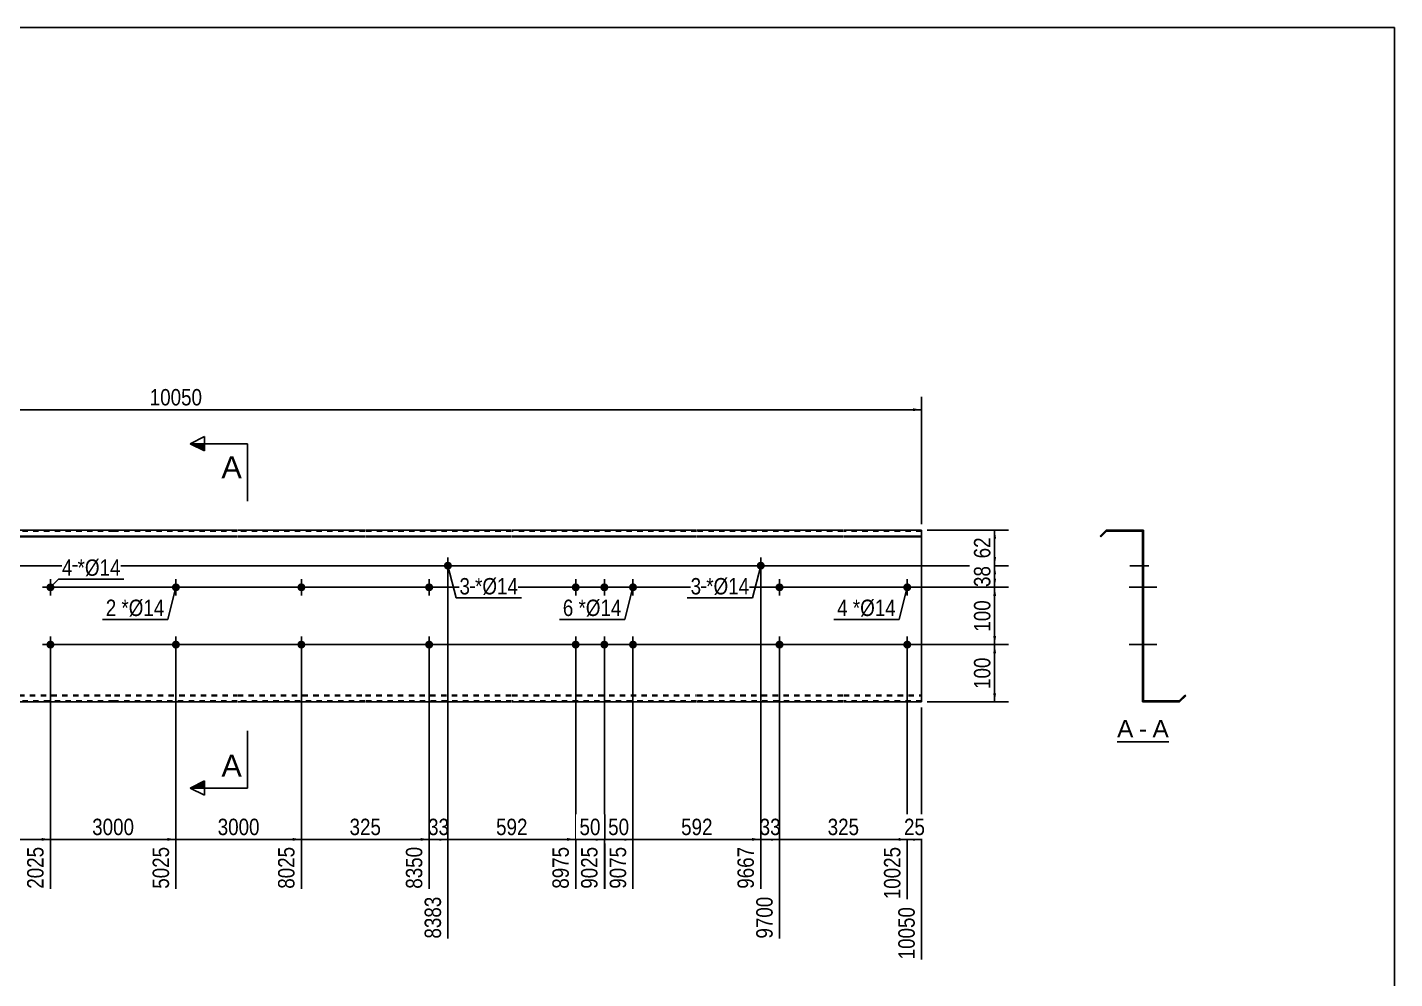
# Model space of a CAD drawing. Header units: millimetres. Extents: x -60 to 343, y -174 to 103.
# Drawn here: x 104.2 to 342.8, y -63.3 to 102.8 of the extents above; entities that cross this region are included whole.
import ezdxf

# ---------------------------------------------------------------- set-up
doc = ezdxf.new("R2010")
doc.units = ezdxf.units.MM
doc.linetypes.add('DXK_LINE_DOT1', pattern=[1.8814, 0.9407, -0.9407])
doc.styles.add('Arial', font='ARIAL.TTF', dxfattribs={"height": 0.2})
doc.styles.add('Arial Narrow', font='ARIALN.TTF', dxfattribs={"height": 0.2})

# ---------------------------------------------------------------- blocks, each defined once
blk = doc.blocks.new('Unknown-627190324-2023')
at = {"color": 5, "linetype": 'Continuous'}
for p, q in [((342.8, 102.75), (-57.2, 102.75)), ((342.8, -174.25), (342.8, 102.75))]:
    blk.add_line(p, q, dxfattribs=at)
blk = doc.blocks.new('Unknown-627190324-12 - 1244')
at = {"color": 7, "linetype": 'Continuous'}
blk.add_line((294.36, -21.95), (303.39, -21.95), dxfattribs=at)
at = {"color": 0, "linetype": 'Continuous'}
blk.add_wipeout([(297.2, -21.2), (297.2, -18), (294.36, -18), (294.36, -21.2)], dxfattribs=at)
blk.add_wipeout([(299.58, -21.2), (299.58, -18), (298.16, -18), (298.16, -21.2)], dxfattribs=at)
at = {"color": 96, "linetype": 'Continuous', "style": 'Arial'}
blk.add_text('A', height=3.06, dxfattribs=at).set_placement((294.36, -21.2))
at = {"color": 0, "linetype": 'Continuous'}
blk.add_wipeout([(303.39, -21.2), (303.39, -18), (300.54, -18), (300.54, -21.2)], dxfattribs=at)
at = {"color": 96, "linetype": 'Continuous', "style": 'Arial'}
for s, p in [('A', (300.54, -21.2)), ('-', (298.16, -21.2))]:
    blk.add_text(s, height=3.06, dxfattribs=at).set_placement(p)
blk = doc.blocks.new('Part-627190324-1218 - 1203')
at = {"color": 2, "linetype": 'Continuous'}
for p, q in [((119.33, 15), (97.13, 15)), ((140.83, 15), (119.43, 15)), ((163.12, 15), (140.93, 15)), ((188.69, 15), (163.22, 15)), ((220.99, 15), (188.79, 15)), ((246.56, 15), (221.09, 15)), ((260.25, 15), (246.66, 15)), ((260.25, 15), (260.25, -15)), ((97.13, 13.94), (119.33, 13.94)), ((97.13, 13.81), (119.33, 13.81)), ((119.43, 13.94), (140.83, 13.94)), ((119.43, 13.81), (140.83, 13.81)), ((140.93, 13.94), (163.12, 13.94)), ((140.93, 13.81), (163.12, 13.81)), ((163.22, 13.94), (188.69, 13.94)), ((163.22, 13.81), (188.69, 13.81)), ((188.79, 13.94), (220.99, 13.94)), ((188.79, 13.81), (220.99, 13.81)), ((221.09, 13.94), (246.56, 13.94)), ((221.09, 13.81), (246.56, 13.81)), ((246.66, 13.94), (260.25, 13.94)), ((246.66, 13.81), (260.25, 13.81)), ((119.33, -15), (97.13, -15)), ((140.83, -15), (119.43, -15)), ((163.12, -15), (140.93, -15)), ((188.69, -15), (163.22, -15)), ((220.99, -15), (188.79, -15)), ((246.56, -15), (221.09, -15)), ((260.25, -15), (246.66, -15))]:
    blk.add_line(p, q, dxfattribs=at)
at = {"color": 7, "linetype": 'DXK_LINE_DOT1'}
for p, q in [((119.33, 14.82), (97.13, 14.82)), ((140.83, 14.82), (119.43, 14.82)), ((163.12, 14.82), (140.93, 14.82)), ((188.69, 14.82), (163.22, 14.82)), ((220.99, 14.82), (188.79, 14.82)), ((246.56, 14.82), (221.09, 14.82)), ((260.25, 14.82), (246.66, 14.82)), ((97.13, -13.81), (119.33, -13.81)), ((97.13, -13.94), (119.33, -13.94)), ((119.43, -13.81), (140.83, -13.81)), ((119.43, -13.94), (140.83, -13.94)), ((140.93, -13.81), (163.12, -13.81)), ((140.93, -13.94), (163.12, -13.94)), ((163.22, -13.81), (188.69, -13.81)), ((163.22, -13.94), (188.69, -13.94)), ((188.79, -13.81), (220.99, -13.81)), ((188.79, -13.94), (220.99, -13.94)), ((221.09, -13.81), (246.56, -13.81)), ((221.09, -13.94), (246.56, -13.94)), ((246.66, -13.81), (260.25, -13.81)), ((246.66, -13.94), (260.25, -13.94)), ((119.33, -14.82), (97.13, -14.82)), ((140.83, -14.82), (119.43, -14.82)), ((163.12, -14.82), (140.93, -14.82)), ((188.69, -14.82), (163.22, -14.82)), ((220.99, -14.82), (188.79, -14.82)), ((246.56, -14.82), (221.09, -14.82)), ((260.25, -14.82), (246.66, -14.82))]:
    blk.add_line(p, q, dxfattribs=at)
blk = doc.blocks.new('Bolt-627190324-1219 - 1203')
at = {"linetype": 'Continuous'}
blk.add_hatch(color=3, dxfattribs=at).paths.add_polyline_path([(176.89, 8.78, -1), (178.29, 8.78, -1)])
at = {"color": 3, "linetype": 'Continuous'}
for p, q in [((177.59, 7.38), (177.59, 10.18)), ((176.19, 8.78), (178.99, 8.78))]:
    blk.add_line(p, q, dxfattribs=at)
blk = doc.blocks.new('Bolt-627190324-1220 - 1203')
at = {"linetype": 'Continuous'}
for points in [[(199.19, 5, -1), (200.59, 5, -1)], [(204.19, 5, -1), (205.59, 5, -1)], [(209.19, 5, -1), (210.59, 5, -1)], [(199.19, -5, -1), (200.59, -5, -1)], [(204.19, -5, -1), (205.59, -5, -1)], [(209.19, -5, -1), (210.59, -5, -1)]]:
    blk.add_hatch(color=3, dxfattribs=at).paths.add_polyline_path(points)
at = {"color": 3, "linetype": 'Continuous'}
for p, q in [((198.49, 5), (201.29, 5)), ((199.89, 3.6), (199.89, 6.4)), ((203.49, 5), (206.29, 5)), ((204.89, 3.6), (204.89, 6.4)), ((208.49, 5), (211.29, 5)), ((209.89, 3.6), (209.89, 6.4)), ((199.89, -6.4), (199.89, -3.6)), ((204.89, -6.4), (204.89, -3.6)), ((209.89, -6.4), (209.89, -3.6)), ((198.49, -5), (201.29, -5)), ((203.49, -5), (206.29, -5)), ((208.49, -5), (211.29, -5))]:
    blk.add_line(p, q, dxfattribs=at)
blk = doc.blocks.new('Bolt-627190324-1221 - 1203')
at = {"linetype": 'Continuous'}
blk.add_hatch(color=3, dxfattribs=at).paths.add_polyline_path([(173.62, 5, -1), (175.02, 5, -1)])
at = {"color": 3, "linetype": 'Continuous'}
for p, q in [((172.92, 5), (175.72, 5)), ((174.32, 3.6), (174.32, 6.4))]:
    blk.add_line(p, q, dxfattribs=at)
blk = doc.blocks.new('Bolt-627190324-1225 - 1203')
at = {"linetype": 'Continuous'}
for points in [[(130.83, 5, -1), (129.43, 5, -1)], [(130.83, -5, -1), (129.43, -5, -1)]]:
    blk.add_hatch(color=3, dxfattribs=at).paths.add_polyline_path(points)
at = {"color": 3, "linetype": 'Continuous'}
for p, q in [((131.53, 5), (128.73, 5)), ((130.13, 6.4), (130.13, 3.6)), ((130.13, -3.6), (130.13, -6.4)), ((131.53, -5), (128.73, -5))]:
    blk.add_line(p, q, dxfattribs=at)
blk = doc.blocks.new('Bolt-627190324-1226 - 1203')
at = {"linetype": 'Continuous'}
blk.add_hatch(color=3, dxfattribs=at).paths.add_polyline_path([(175.02, -5, -1), (173.62, -5, -1)])
at = {"color": 3, "linetype": 'Continuous'}
for p, q in [((174.32, -3.6), (174.32, -6.4)), ((175.72, -5), (172.92, -5))]:
    blk.add_line(p, q, dxfattribs=at)
blk = doc.blocks.new('Bolt-627190324-1227 - 1203')
at = {"linetype": 'Continuous'}
blk.add_hatch(color=3, dxfattribs=at).paths.add_polyline_path([(231.48, 8.78, -1), (232.88, 8.78, -1)])
at = {"color": 3, "linetype": 'Continuous'}
for p, q in [((232.18, 7.38), (232.18, 10.18)), ((230.78, 8.78), (233.58, 8.78))]:
    blk.add_line(p, q, dxfattribs=at)
blk = doc.blocks.new('Bolt-627190324-1228 - 1203')
at = {"linetype": 'Continuous'}
blk.add_hatch(color=3, dxfattribs=at).paths.add_polyline_path([(234.76, 5, -1), (236.16, 5, -1)])
at = {"color": 3, "linetype": 'Continuous'}
for p, q in [((234.06, 5), (236.86, 5)), ((235.46, 3.6), (235.46, 6.4))]:
    blk.add_line(p, q, dxfattribs=at)
blk = doc.blocks.new('Bolt-627190324-1229 - 1203')
at = {"linetype": 'Continuous'}
blk.add_hatch(color=3, dxfattribs=at).paths.add_polyline_path([(236.16, -5, -1), (234.76, -5, -1)])
at = {"color": 3, "linetype": 'Continuous'}
for p, q in [((235.46, -3.6), (235.46, -6.4)), ((236.86, -5), (234.06, -5))]:
    blk.add_line(p, q, dxfattribs=at)
blk = doc.blocks.new('Bolt-627190324-1230 - 1203')
at = {"linetype": 'Continuous'}
for points in [[(151.32, 5, -1), (152.72, 5, -1)], [(257.05, 5, -1), (258.45, 5, -1)]]:
    blk.add_hatch(color=3, dxfattribs=at).paths.add_polyline_path(points)
at = {"color": 3, "linetype": 'Continuous'}
for p, q in [((153.42, 5), (150.62, 5)), ((152.02, 3.6), (152.02, 6.4)), ((259.15, 5), (256.35, 5)), ((257.75, 3.6), (257.75, 6.4))]:
    blk.add_line(p, q, dxfattribs=at)
blk = doc.blocks.new('Bolt-627190324-1231 - 1203')
at = {"linetype": 'Continuous'}
for points in [[(151.32, -5, -1), (152.72, -5, -1)], [(257.05, -5, -1), (258.45, -5, -1)]]:
    blk.add_hatch(color=3, dxfattribs=at).paths.add_polyline_path(points)
at = {"color": 3, "linetype": 'Continuous'}
for p, q in [((152.02, -6.4), (152.02, -3.6)), ((257.75, -6.4), (257.75, -3.6)), ((153.42, -5), (150.62, -5)), ((259.15, -5), (256.35, -5))]:
    blk.add_line(p, q, dxfattribs=at)
blk = doc.blocks.new('Bolt-627190324-1236 - 1203')
at = {"linetype": 'Continuous'}
for points in [[(1.8, 5, -1), (3.2, 5, -1)], [(107.53, 5, -1), (108.93, 5, -1)]]:
    blk.add_hatch(color=3, dxfattribs=at).paths.add_polyline_path(points)
at = {"color": 3, "linetype": 'Continuous'}
for p, q in [((3.9, 5), (1.1, 5)), ((2.5, 3.6), (2.5, 6.4)), ((109.63, 5), (106.83, 5)), ((108.23, 3.6), (108.23, 6.4))]:
    blk.add_line(p, q, dxfattribs=at)
blk = doc.blocks.new('Bolt-627190324-1237 - 1203')
at = {"linetype": 'Continuous'}
for points in [[(1.8, -5, -1), (3.2, -5, -1)], [(107.53, -5, -1), (108.93, -5, -1)]]:
    blk.add_hatch(color=3, dxfattribs=at).paths.add_polyline_path(points)
at = {"color": 3, "linetype": 'Continuous'}
for p, q in [((2.5, -6.4), (2.5, -3.6)), ((108.23, -6.4), (108.23, -3.6)), ((3.9, -5), (1.1, -5)), ((109.63, -5), (106.83, -5))]:
    blk.add_line(p, q, dxfattribs=at)
blk = doc.blocks.new('Bolt-627190324-1248 - 1244')
at = {"linetype": 'Continuous'}
for points in [[(298.78, 5.7), (298.78, 4.3), (298.96, 4.3), (298.96, 5.7)], [(298.78, 5.7), (298.78, 4.3), (298.96, 4.3), (298.96, 5.7)], [(298.78, 5.7), (298.78, 4.3), (298.96, 4.3), (298.96, 5.7)], [(298.78, -4.3), (298.78, -5.7), (298.96, -5.7), (298.96, -4.3)], [(298.78, -4.3), (298.78, -5.7), (298.96, -5.7), (298.96, -4.3)], [(298.78, -4.3), (298.78, -5.7), (298.96, -5.7), (298.96, -4.3)]]:
    blk.add_hatch(color=3, dxfattribs=at).paths.add_polyline_path(points)
at = {"color": 3, "linetype": 'Continuous'}
for p, q in [((300.26, 5), (296.46, 5)), ((300.26, 5), (296.46, 5)), ((300.26, 5), (296.46, 5)), ((298.96, 5.7), (298.78, 5.7)), ((298.96, 5.7), (298.78, 5.7)), ((298.96, 5.7), (298.78, 5.7)), ((298.96, 4.3), (298.78, 4.3)), ((298.96, 4.3), (298.78, 4.3)), ((298.96, 4.3), (298.78, 4.3)), ((298.96, -4.3), (298.78, -4.3)), ((298.96, -4.3), (298.78, -4.3)), ((298.96, -4.3), (298.78, -4.3)), ((300.26, -5), (296.46, -5)), ((300.26, -5), (296.46, -5)), ((300.26, -5), (296.46, -5)), ((298.96, -5.7), (298.78, -5.7)), ((298.96, -5.7), (298.78, -5.7)), ((298.96, -5.7), (298.78, -5.7))]:
    blk.add_line(p, q, dxfattribs=at)
blk = doc.blocks.new('Bolt-627190324-1264 - 1244')
at = {"linetype": 'Continuous'}
blk.add_hatch(color=3, dxfattribs=at).paths.add_polyline_path([(298.78, 5.7), (298.78, 4.3), (298.96, 4.3), (298.96, 5.7)])
blk.add_hatch(color=3, dxfattribs=at).paths.add_polyline_path([(298.78, 5.7), (298.78, 4.3), (298.96, 4.3), (298.96, 5.7)])
at = {"color": 3, "linetype": 'Continuous'}
for p, q in [((297.98, 5), (301.28, 5)), ((297.98, 5), (301.28, 5)), ((298.78, 5.7), (298.96, 5.7)), ((298.78, 5.7), (298.96, 5.7)), ((298.78, 4.3), (298.96, 4.3)), ((298.78, 4.3), (298.96, 4.3))]:
    blk.add_line(p, q, dxfattribs=at)
blk = doc.blocks.new('Part-627190324-1246 - 1244')
at = {"color": 2, "linetype": 'Continuous'}
for p, q in [((292.46, 15), (291.4, 13.94)), ((291.53, 13.81), (292.54, 14.82)), ((292.46, 15), (298.96, 15)), ((292.54, 14.82), (298.78, 14.82)), ((298.78, 14.82), (298.78, -15)), ((298.96, -14.82), (298.96, 15)), ((291.4, 13.94), (291.53, 13.81)), ((306.21, -13.81), (305.21, -14.82)), ((305.28, -15), (306.34, -13.94)), ((306.34, -13.94), (306.21, -13.81)), ((305.28, -15), (298.78, -15)), ((305.21, -14.82), (298.96, -14.82))]:
    blk.add_line(p, q, dxfattribs=at)
blk = doc.blocks.new('Bolt-627190324-1247 - 1244')
at = {"linetype": 'Continuous'}
blk.add_hatch(color=3, dxfattribs=at).paths.add_polyline_path([(298.78, 9.48), (298.78, 8.08), (298.96, 8.08), (298.96, 9.48)])
at = {"color": 3, "linetype": 'Continuous'}
for p, q in [((299.91, 8.78), (296.61, 8.78)), ((298.96, 9.48), (298.78, 9.48)), ((298.96, 8.08), (298.78, 8.08))]:
    blk.add_line(p, q, dxfattribs=at)
blk = doc.blocks.new('Bolt-627190324-1249 - 1244')
at = {"linetype": 'Continuous'}
blk.add_hatch(color=3, dxfattribs=at).paths.add_polyline_path([(298.78, 5.7), (298.78, 4.3), (298.96, 4.3), (298.96, 5.7)])
at = {"color": 3, "linetype": 'Continuous'}
for p, q in [((299.91, 5), (296.61, 5)), ((298.96, 5.7), (298.78, 5.7)), ((298.96, 4.3), (298.78, 4.3))]:
    blk.add_line(p, q, dxfattribs=at)
blk = doc.blocks.new('Bolt-627190324-1250 - 1244')
at = {"linetype": 'Continuous'}
for points in [[(298.78, 5.7), (298.78, 4.3), (298.96, 4.3), (298.96, 5.7)], [(298.78, 5.7), (298.78, 4.3), (298.96, 4.3), (298.96, 5.7)], [(298.78, 5.7), (298.78, 4.3), (298.96, 4.3), (298.96, 5.7)], [(298.78, -4.3), (298.78, -5.7), (298.96, -5.7), (298.96, -4.3)], [(298.78, -4.3), (298.78, -5.7), (298.96, -5.7), (298.96, -4.3)], [(298.78, -4.3), (298.78, -5.7), (298.96, -5.7), (298.96, -4.3)]]:
    blk.add_hatch(color=3, dxfattribs=at).paths.add_polyline_path(points)
at = {"color": 3, "linetype": 'Continuous'}
for p, q in [((300.26, 5), (296.46, 5)), ((300.26, 5), (296.46, 5)), ((300.26, 5), (296.46, 5)), ((298.96, 5.7), (298.78, 5.7)), ((298.96, 5.7), (298.78, 5.7)), ((298.96, 5.7), (298.78, 5.7)), ((298.96, 4.3), (298.78, 4.3)), ((298.96, 4.3), (298.78, 4.3)), ((298.96, 4.3), (298.78, 4.3)), ((298.96, -4.3), (298.78, -4.3)), ((298.96, -4.3), (298.78, -4.3)), ((298.96, -4.3), (298.78, -4.3)), ((300.26, -5), (296.46, -5)), ((300.26, -5), (296.46, -5)), ((300.26, -5), (296.46, -5)), ((298.96, -5.7), (298.78, -5.7)), ((298.96, -5.7), (298.78, -5.7)), ((298.96, -5.7), (298.78, -5.7))]:
    blk.add_line(p, q, dxfattribs=at)
blk = doc.blocks.new('Bolt-627190324-1251 - 1244')
at = {"linetype": 'Continuous'}
blk.add_hatch(color=3, dxfattribs=at).paths.add_polyline_path([(298.78, 5.7), (298.78, 4.3), (298.96, 4.3), (298.96, 5.7)])
at = {"color": 3, "linetype": 'Continuous'}
for p, q in [((299.91, 5), (296.61, 5)), ((298.96, 5.7), (298.78, 5.7)), ((298.96, 4.3), (298.78, 4.3))]:
    blk.add_line(p, q, dxfattribs=at)
blk = doc.blocks.new('Bolt-627190324-1252 - 1244')
at = {"linetype": 'Continuous'}
blk.add_hatch(color=3, dxfattribs=at).paths.add_polyline_path([(298.78, 9.48), (298.78, 8.08), (298.96, 8.08), (298.96, 9.48)])
at = {"color": 3, "linetype": 'Continuous'}
for p, q in [((299.91, 8.78), (296.61, 8.78)), ((298.96, 9.48), (298.78, 9.48)), ((298.96, 8.08), (298.78, 8.08))]:
    blk.add_line(p, q, dxfattribs=at)
blk = doc.blocks.new('Bolt-627190324-1253 - 1244')
at = {"linetype": 'Continuous'}
for points in [[(298.96, 4.3), (298.96, 5.7), (298.78, 5.7), (298.78, 4.3)], [(298.96, -5.7), (298.96, -4.3), (298.78, -4.3), (298.78, -5.7)]]:
    blk.add_hatch(color=3, dxfattribs=at).paths.add_polyline_path(points)
at = {"color": 3, "linetype": 'Continuous'}
for p, q in [((298.96, 5), (296.78, 5)), ((298.96, 5.7), (298.78, 5.7)), ((298.96, 4.3), (298.78, 4.3)), ((298.96, -4.3), (298.78, -4.3)), ((298.96, -5), (296.78, -5)), ((298.96, -5.7), (298.78, -5.7))]:
    blk.add_line(p, q, dxfattribs=at)
blk = doc.blocks.new('Bolt-627190324-1254 - 1244')
at = {"linetype": 'Continuous'}
blk.add_hatch(color=3, dxfattribs=at).paths.add_polyline_path([(298.96, -5.7), (298.96, -4.3), (298.78, -4.3), (298.78, -5.7)])
at = {"color": 3, "linetype": 'Continuous'}
for p, q in [((298.96, -4.3), (298.78, -4.3)), ((299.76, -5), (298.78, -5)), ((298.96, -5.7), (298.78, -5.7))]:
    blk.add_line(p, q, dxfattribs=at)
blk = doc.blocks.new('Bolt-627190324-1255 - 1244')
at = {"linetype": 'Continuous'}
blk.add_hatch(color=3, dxfattribs=at).paths.add_polyline_path([(298.78, 9.48), (298.78, 8.08), (298.96, 8.08), (298.96, 9.48)])
at = {"color": 3, "linetype": 'Continuous'}
for p, q in [((299.91, 8.78), (296.61, 8.78)), ((298.96, 9.48), (298.78, 9.48)), ((298.96, 8.08), (298.78, 8.08))]:
    blk.add_line(p, q, dxfattribs=at)
blk = doc.blocks.new('Bolt-627190324-1256 - 1244')
at = {"linetype": 'Continuous'}
blk.add_hatch(color=3, dxfattribs=at).paths.add_polyline_path([(298.78, 5.7), (298.78, 4.3), (298.96, 4.3), (298.96, 5.7)])
at = {"color": 3, "linetype": 'Continuous'}
for p, q in [((299.91, 5), (296.61, 5)), ((298.96, 5.7), (298.78, 5.7)), ((298.96, 4.3), (298.78, 4.3))]:
    blk.add_line(p, q, dxfattribs=at)
blk = doc.blocks.new('Bolt-627190324-1257 - 1244')
at = {"linetype": 'Continuous'}
blk.add_hatch(color=3, dxfattribs=at).paths.add_polyline_path([(298.96, -5.7), (298.96, -4.3), (298.78, -4.3), (298.78, -5.7)])
at = {"color": 3, "linetype": 'Continuous'}
for p, q in [((298.96, -4.3), (298.78, -4.3)), ((299.76, -5), (298.78, -5)), ((298.96, -5.7), (298.78, -5.7))]:
    blk.add_line(p, q, dxfattribs=at)
blk = doc.blocks.new('Bolt-627190324-1258 - 1244')
at = {"linetype": 'Continuous'}
blk.add_hatch(color=3, dxfattribs=at).paths.add_polyline_path([(298.78, 5.7), (298.78, 4.3), (298.96, 4.3), (298.96, 5.7)])
blk.add_hatch(color=3, dxfattribs=at).paths.add_polyline_path([(298.78, 5.7), (298.78, 4.3), (298.96, 4.3), (298.96, 5.7)])
at = {"color": 3, "linetype": 'Continuous'}
for p, q in [((297.98, 5), (301.28, 5)), ((297.98, 5), (301.28, 5)), ((298.78, 5.7), (298.96, 5.7)), ((298.78, 5.7), (298.96, 5.7)), ((298.78, 4.3), (298.96, 4.3)), ((298.78, 4.3), (298.96, 4.3))]:
    blk.add_line(p, q, dxfattribs=at)
blk = doc.blocks.new('Bolt-627190324-1259 - 1244')
at = {"linetype": 'Continuous'}
blk.add_hatch(color=3, dxfattribs=at).paths.add_polyline_path([(298.78, -4.3), (298.78, -5.7), (298.96, -5.7), (298.96, -4.3)])
blk.add_hatch(color=3, dxfattribs=at).paths.add_polyline_path([(298.78, -4.3), (298.78, -5.7), (298.96, -5.7), (298.96, -4.3)])
at = {"color": 3, "linetype": 'Continuous'}
for p, q in [((298.78, -4.3), (298.96, -4.3)), ((298.78, -4.3), (298.96, -4.3)), ((297.98, -5), (301.28, -5)), ((297.98, -5), (301.28, -5)), ((298.78, -5.7), (298.96, -5.7)), ((298.78, -5.7), (298.96, -5.7))]:
    blk.add_line(p, q, dxfattribs=at)
blk = doc.blocks.new('Bolt-627190324-1260 - 1244')
at = {"linetype": 'Continuous'}
blk.add_hatch(color=3, dxfattribs=at).paths.add_polyline_path([(298.96, -5.7), (298.96, -4.3), (298.78, -4.3), (298.78, -5.7)])
at = {"color": 3, "linetype": 'Continuous'}
for p, q in [((298.96, -4.3), (298.78, -4.3)), ((299.76, -5), (298.78, -5)), ((298.96, -5.7), (298.78, -5.7))]:
    blk.add_line(p, q, dxfattribs=at)
blk = doc.blocks.new('Bolt-627190324-1261 - 1244')
at = {"linetype": 'Continuous'}
blk.add_hatch(color=3, dxfattribs=at).paths.add_polyline_path([(298.78, 9.48), (298.78, 8.08), (298.96, 8.08), (298.96, 9.48)])
at = {"color": 3, "linetype": 'Continuous'}
for p, q in [((299.91, 8.78), (296.61, 8.78)), ((298.96, 9.48), (298.78, 9.48)), ((298.96, 8.08), (298.78, 8.08))]:
    blk.add_line(p, q, dxfattribs=at)
blk = doc.blocks.new('Bolt-627190324-1262 - 1244')
at = {"linetype": 'Continuous'}
blk.add_hatch(color=3, dxfattribs=at).paths.add_polyline_path([(298.78, 5.7), (298.78, 4.3), (298.96, 4.3), (298.96, 5.7)])
at = {"color": 3, "linetype": 'Continuous'}
for p, q in [((299.91, 5), (296.61, 5)), ((298.96, 5.7), (298.78, 5.7)), ((298.96, 4.3), (298.78, 4.3))]:
    blk.add_line(p, q, dxfattribs=at)
blk = doc.blocks.new('Bolt-627190324-1263 - 1244')
at = {"linetype": 'Continuous'}
blk.add_hatch(color=3, dxfattribs=at).paths.add_polyline_path([(298.96, -5.7), (298.96, -4.3), (298.78, -4.3), (298.78, -5.7)])
at = {"color": 3, "linetype": 'Continuous'}
for p, q in [((298.96, -4.3), (298.78, -4.3)), ((299.76, -5), (298.78, -5)), ((298.96, -5.7), (298.78, -5.7))]:
    blk.add_line(p, q, dxfattribs=at)
blk = doc.blocks.new('Bolt-627190324-1265 - 1244')
at = {"linetype": 'Continuous'}
blk.add_hatch(color=3, dxfattribs=at).paths.add_polyline_path([(298.78, -4.3), (298.78, -5.7), (298.96, -5.7), (298.96, -4.3)])
blk.add_hatch(color=3, dxfattribs=at).paths.add_polyline_path([(298.78, -4.3), (298.78, -5.7), (298.96, -5.7), (298.96, -4.3)])
at = {"color": 3, "linetype": 'Continuous'}
for p, q in [((298.78, -4.3), (298.96, -4.3)), ((298.78, -4.3), (298.96, -4.3)), ((297.98, -5), (301.28, -5)), ((297.98, -5), (301.28, -5)), ((298.78, -5.7), (298.96, -5.7)), ((298.78, -5.7), (298.96, -5.7))]:
    blk.add_line(p, q, dxfattribs=at)
blk = doc.blocks.new('StraightDimension-627190324-1289 - 1203')
at = {"linetype": 'Continuous'}
blk.add_hatch(color=7, dxfattribs=at).paths.add_polyline_path([(176.09, -38.75), (177.59, -39), (176.09, -39.25)])
at = {"color": 7, "linetype": 'Continuous'}
for p, q in [((177.59, 7.78), (177.59, -56.31)), ((174.32, -6), (174.32, -47.61)), ((174.32, -39), (177.59, -39))]:
    blk.add_line(p, q, dxfattribs=at)
at = {"color": 0}
blk.add_wipeout([(178.38, -38.85), (178.38, -34.65), (173.53, -34.65), (173.53, -38.85)], dxfattribs=at)
at = {"color": 0, "linetype": 'Continuous'}
blk.add_wipeout([(176.99, -48.4), (172.79, -48.4), (172.79, -56.91), (176.99, -56.91)], dxfattribs=at)
at = {"color": 3, "style": 'Arial Narrow'}
blk.add_text('33', height=2.863, dxfattribs=at).set_placement((174.13, -38.25))
at = {"color": 3, "linetype": 'Continuous', "style": 'Arial Narrow'}
blk.add_text('8383', height=2.863, rotation=90.0002, dxfattribs=at).set_placement((176.39, -56.31))
blk = doc.blocks.new('StraightDimension-627190324-1284 - 1203')
at = {"linetype": 'Continuous'}
blk.add_hatch(color=7, dxfattribs=at).paths.add_polyline_path([(233.96, -38.75), (235.46, -39), (233.96, -39.25)])
at = {"color": 7, "linetype": 'Continuous'}
for p, q in [((232.18, 7.78), (232.18, -47.61)), ((235.46, -6), (235.46, -56.31)), ((232.18, -39), (235.46, -39))]:
    blk.add_line(p, q, dxfattribs=at)
at = {"color": 0}
blk.add_wipeout([(236.25, -38.85), (236.25, -34.65), (231.39, -34.65), (231.39, -38.85)], dxfattribs=at)
at = {"color": 0, "linetype": 'Continuous'}
blk.add_wipeout([(234.86, -48.4), (230.66, -48.4), (230.66, -56.91), (234.86, -56.91)], dxfattribs=at)
at = {"color": 3, "style": 'Arial Narrow'}
blk.add_text('33', height=2.863, dxfattribs=at).set_placement((231.99, -38.25))
at = {"color": 3, "linetype": 'Continuous', "style": 'Arial Narrow'}
blk.add_text('9700', height=2.863, rotation=90.0002, dxfattribs=at).set_placement((234.26, -56.31))
blk = doc.blocks.new('StraightDimension-627190324-1411 - 1203')
at = {"linetype": 'Continuous'}
blk.add_hatch(color=7, dxfattribs=at).paths.add_polyline_path([(258.75, 36.25), (260.25, 36), (258.75, 35.75)])
at = {"color": 7, "linetype": 'Continuous'}
for p, q in [((260.25, 16), (260.25, 38.25)), ((0, 36), (260.25, 36))]:
    blk.add_line(p, q, dxfattribs=at)
at = {"color": 0}
blk.add_wipeout([(135.3, 36.15), (135.3, 40.35), (124.96, 40.35), (124.96, 36.15)], dxfattribs=at)
at = {"color": 3, "style": 'Arial Narrow'}
blk.add_text('10050', height=2.863, dxfattribs=at).set_placement((125.56, 36.75))
blk = doc.blocks.new('StraightDimension-627190324-1283 - 1203')
at = {"linetype": 'Continuous'}
blk.add_hatch(color=7, dxfattribs=at).paths.add_polyline_path([(256.25, -38.75), (257.75, -39), (256.25, -39.25)])
at = {"color": 7, "linetype": 'Continuous'}
for p, q in [((235.46, -6), (235.46, -56.31)), ((257.75, -6), (257.75, -49.44)), ((235.46, -39), (257.75, -39))]:
    blk.add_line(p, q, dxfattribs=at)
at = {"color": 0}
blk.add_wipeout([(249.95, -38.85), (249.95, -34.65), (243.26, -34.65), (243.26, -38.85)], dxfattribs=at)
at = {"color": 0, "linetype": 'Continuous'}
blk.add_wipeout([(257.15, -39.7), (252.95, -39.7), (252.95, -50.04), (257.15, -50.04)], dxfattribs=at)
at = {"color": 3, "style": 'Arial Narrow'}
blk.add_text('325', height=2.863, dxfattribs=at).set_placement((243.86, -38.25))
at = {"color": 3, "linetype": 'Continuous', "style": 'Arial Narrow'}
blk.add_text('10025', height=2.863, rotation=90.0002, dxfattribs=at).set_placement((256.55, -49.44))
blk = doc.blocks.new('StraightDimension-627190324-1293 - 1203')
at = {"linetype": 'Continuous'}
blk.add_hatch(color=7, dxfattribs=at).paths.add_polyline_path([(106.73, -38.75), (108.23, -39), (106.73, -39.25)])
at = {"color": 7, "linetype": 'Continuous'}
for p, q in [((85.94, -6), (85.94, -56.31)), ((108.23, -6), (108.23, -47.61)), ((85.94, -39), (108.23, -39))]:
    blk.add_line(p, q, dxfattribs=at)
at = {"color": 0}
blk.add_wipeout([(100.42, -38.85), (100.42, -34.65), (93.74, -34.65), (93.74, -38.85)], dxfattribs=at)
at = {"color": 0, "linetype": 'Continuous'}
blk.add_wipeout([(107.63, -39.7), (103.43, -39.7), (103.43, -48.21), (107.63, -48.21)], dxfattribs=at)
at = {"color": 3, "style": 'Arial Narrow'}
blk.add_text('325', height=2.863, dxfattribs=at).set_placement((94.34, -38.25))
at = {"color": 3, "linetype": 'Continuous', "style": 'Arial Narrow'}
blk.add_text('2025', height=2.863, rotation=90.0002, dxfattribs=at).set_placement((107.03, -47.61))
blk = doc.blocks.new('StraightDimension-627190324-1282 - 1203')
at = {"linetype": 'Continuous'}
blk.add_hatch(color=7, dxfattribs=at).paths.add_polyline_path([(258.75, -38.75), (260.25, -39), (258.75, -39.25)])
at = {"color": 7, "linetype": 'Continuous'}
for p, q in [((257.75, -6), (257.75, -49.44)), ((260.25, -16), (260.25, -59.94)), ((257.75, -39), (260.25, -39))]:
    blk.add_line(p, q, dxfattribs=at)
at = {"color": 0}
blk.add_wipeout([(261.43, -38.85), (261.43, -34.65), (256.58, -34.65), (256.58, -38.85)], dxfattribs=at)
at = {"color": 0, "linetype": 'Continuous'}
blk.add_wipeout([(259.65, -50.2), (255.45, -50.2), (255.45, -60.54), (259.65, -60.54)], dxfattribs=at)
at = {"color": 3, "style": 'Arial Narrow'}
blk.add_text('25', height=2.863, dxfattribs=at).set_placement((257.18, -38.25))
at = {"color": 3, "linetype": 'Continuous', "style": 'Arial Narrow'}
blk.add_text('10050', height=2.863, rotation=90.0002, dxfattribs=at).set_placement((259.05, -59.94))
blk = doc.blocks.new('StraightDimension-627190324-1292 - 1203')
at = {"linetype": 'Continuous'}
blk.add_hatch(color=7, dxfattribs=at).paths.add_polyline_path([(128.63, -38.75), (130.13, -39), (128.63, -39.25)])
at = {"color": 7, "linetype": 'Continuous'}
for p, q in [((108.23, -6), (108.23, -47.61)), ((130.13, -6), (130.13, -47.61)), ((108.23, -39), (130.13, -39))]:
    blk.add_line(p, q, dxfattribs=at)
at = {"color": 0}
blk.add_wipeout([(123.43, -38.85), (123.43, -34.65), (114.92, -34.65), (114.92, -38.85)], dxfattribs=at)
at = {"color": 0, "linetype": 'Continuous'}
blk.add_wipeout([(129.53, -39.7), (125.33, -39.7), (125.33, -48.21), (129.53, -48.21)], dxfattribs=at)
at = {"color": 3, "style": 'Arial Narrow'}
blk.add_text('3000', height=2.863, dxfattribs=at).set_placement((115.52, -38.25))
at = {"color": 3, "linetype": 'Continuous', "style": 'Arial Narrow'}
blk.add_text('5025', height=2.863, rotation=90.0002, dxfattribs=at).set_placement((128.93, -47.61))
blk = doc.blocks.new('StraightDimension-627190324-1291 - 1203')
at = {"linetype": 'Continuous'}
blk.add_hatch(color=7, dxfattribs=at).paths.add_polyline_path([(150.52, -38.75), (152.02, -39), (150.52, -39.25)])
at = {"color": 7, "linetype": 'Continuous'}
for p, q in [((130.13, -6), (130.13, -47.61)), ((152.02, -6), (152.02, -47.61)), ((130.13, -39), (152.02, -39))]:
    blk.add_line(p, q, dxfattribs=at)
at = {"color": 0}
blk.add_wipeout([(145.33, -38.85), (145.33, -34.65), (136.82, -34.65), (136.82, -38.85)], dxfattribs=at)
at = {"color": 0, "linetype": 'Continuous'}
blk.add_wipeout([(151.42, -39.7), (147.22, -39.7), (147.22, -48.21), (151.42, -48.21)], dxfattribs=at)
at = {"color": 3, "style": 'Arial Narrow'}
blk.add_text('3000', height=2.863, dxfattribs=at).set_placement((137.42, -38.25))
at = {"color": 3, "linetype": 'Continuous', "style": 'Arial Narrow'}
blk.add_text('8025', height=2.863, rotation=90.0002, dxfattribs=at).set_placement((150.82, -47.61))
blk = doc.blocks.new('StraightDimension-627190324-1286 - 1203')
at = {"linetype": 'Continuous'}
blk.add_hatch(color=7, dxfattribs=at).paths.add_polyline_path([(208.39, -38.75), (209.89, -39), (208.39, -39.25)])
at = {"color": 7, "linetype": 'Continuous'}
for p, q in [((204.89, -6), (204.89, -47.61)), ((209.89, -6), (209.89, -47.61)), ((204.89, -39), (209.89, -39))]:
    blk.add_line(p, q, dxfattribs=at)
at = {"color": 0}
blk.add_wipeout([(209.82, -38.85), (209.82, -34.65), (204.96, -34.65), (204.96, -38.85)], dxfattribs=at)
at = {"color": 3, "style": 'Arial Narrow'}
blk.add_text('50', height=2.863, dxfattribs=at).set_placement((205.56, -38.25))
at = {"color": 0, "linetype": 'Continuous'}
blk.add_wipeout([(209.29, -39.7), (205.09, -39.7), (205.09, -48.21), (209.29, -48.21)], dxfattribs=at)
at = {"color": 3, "linetype": 'Continuous', "style": 'Arial Narrow'}
blk.add_text('9075', height=2.863, rotation=90.0002, dxfattribs=at).set_placement((208.69, -47.61))
blk = doc.blocks.new('StraightDimension-627190324-1290 - 1203')
at = {"linetype": 'Continuous'}
blk.add_hatch(color=7, dxfattribs=at).paths.add_polyline_path([(172.82, -38.75), (174.32, -39), (172.82, -39.25)])
at = {"color": 7, "linetype": 'Continuous'}
for p, q in [((152.02, -6), (152.02, -47.61)), ((174.32, -6), (174.32, -47.61)), ((152.02, -39), (174.32, -39))]:
    blk.add_line(p, q, dxfattribs=at)
at = {"color": 0}
blk.add_wipeout([(166.51, -38.85), (166.51, -34.65), (159.83, -34.65), (159.83, -38.85)], dxfattribs=at)
at = {"color": 0, "linetype": 'Continuous'}
blk.add_wipeout([(173.72, -39.7), (169.52, -39.7), (169.52, -48.21), (173.72, -48.21)], dxfattribs=at)
at = {"color": 3, "style": 'Arial Narrow'}
blk.add_text('325', height=2.863, dxfattribs=at).set_placement((160.43, -38.25))
at = {"color": 3, "linetype": 'Continuous', "style": 'Arial Narrow'}
blk.add_text('8350', height=2.863, rotation=90.0002, dxfattribs=at).set_placement((173.12, -47.61))
blk = doc.blocks.new('StraightDimension-627190324-1288 - 1203')
at = {"linetype": 'Continuous'}
blk.add_hatch(color=7, dxfattribs=at).paths.add_polyline_path([(198.39, -38.75), (199.89, -39), (198.39, -39.25)])
at = {"color": 7, "linetype": 'Continuous'}
for p, q in [((177.59, 7.78), (177.59, -56.31)), ((199.89, -6), (199.89, -47.61)), ((177.59, -39), (199.89, -39))]:
    blk.add_line(p, q, dxfattribs=at)
at = {"color": 0}
blk.add_wipeout([(192.08, -38.85), (192.08, -34.65), (185.4, -34.65), (185.4, -38.85)], dxfattribs=at)
at = {"color": 0, "linetype": 'Continuous'}
blk.add_wipeout([(199.29, -39.7), (195.09, -39.7), (195.09, -48.21), (199.29, -48.21)], dxfattribs=at)
at = {"color": 3, "style": 'Arial Narrow'}
blk.add_text('592', height=2.863, dxfattribs=at).set_placement((186, -38.25))
at = {"color": 3, "linetype": 'Continuous', "style": 'Arial Narrow'}
blk.add_text('8975', height=2.863, rotation=90.0002, dxfattribs=at).set_placement((198.69, -47.61))
blk = doc.blocks.new('StraightDimension-627190324-1382 - 1203')
at = {"linetype": 'Continuous'}
for points in [[(272.75, -6.5), (273, -5), (273.25, -6.5)], [(273.25, -13.5), (273, -15), (272.75, -13.5)]]:
    blk.add_hatch(color=7, dxfattribs=at).paths.add_polyline_path(points)
at = {"color": 7, "linetype": 'Continuous'}
for p, q in [((109.23, -5), (275.4, -5)), ((273, -15), (273, -5)), ((261.25, -15), (275.4, -15))]:
    blk.add_line(p, q, dxfattribs=at)
at = {"color": 0}
blk.add_wipeout([(272.85, -6.66), (268.65, -6.66), (268.65, -13.34), (272.85, -13.34)], dxfattribs=at)
at = {"color": 3, "style": 'Arial Narrow'}
blk.add_text('100', height=2.863, rotation=90.0002, dxfattribs=at).set_placement((272.25, -12.74))
blk = doc.blocks.new('StraightDimension-627190324-1285 - 1203')
at = {"linetype": 'Continuous'}
blk.add_hatch(color=7, dxfattribs=at).paths.add_polyline_path([(230.68, -38.75), (232.18, -39), (230.68, -39.25)])
at = {"color": 7, "linetype": 'Continuous'}
for p, q in [((232.18, 7.78), (232.18, -47.61)), ((209.89, -6), (209.89, -47.61)), ((209.89, -39), (232.18, -39))]:
    blk.add_line(p, q, dxfattribs=at)
at = {"color": 0}
blk.add_wipeout([(224.38, -38.85), (224.38, -34.65), (217.69, -34.65), (217.69, -38.85)], dxfattribs=at)
at = {"color": 0, "linetype": 'Continuous'}
blk.add_wipeout([(231.58, -39.7), (227.38, -39.7), (227.38, -48.21), (231.58, -48.21)], dxfattribs=at)
at = {"color": 3, "style": 'Arial Narrow'}
blk.add_text('592', height=2.863, dxfattribs=at).set_placement((218.29, -38.25))
at = {"color": 3, "linetype": 'Continuous', "style": 'Arial Narrow'}
blk.add_text('9667', height=2.863, rotation=90.0002, dxfattribs=at).set_placement((230.98, -47.61))
blk = doc.blocks.new('StraightDimension-627190324-1287 - 1203')
at = {"linetype": 'Continuous'}
blk.add_hatch(color=7, dxfattribs=at).paths.add_polyline_path([(203.39, -38.75), (204.89, -39), (203.39, -39.25)])
at = {"color": 7, "linetype": 'Continuous'}
for p, q in [((199.89, -6), (199.89, -47.61)), ((204.89, -6), (204.89, -47.61)), ((199.89, -39), (204.89, -39))]:
    blk.add_line(p, q, dxfattribs=at)
at = {"color": 0}
blk.add_wipeout([(204.82, -38.85), (204.82, -34.65), (199.96, -34.65), (199.96, -38.85)], dxfattribs=at)
at = {"color": 3, "style": 'Arial Narrow'}
blk.add_text('50', height=2.863, dxfattribs=at).set_placement((200.56, -38.25))
at = {"color": 0, "linetype": 'Continuous'}
blk.add_wipeout([(204.29, -39.7), (200.09, -39.7), (200.09, -48.21), (204.29, -48.21)], dxfattribs=at)
at = {"color": 3, "linetype": 'Continuous', "style": 'Arial Narrow'}
blk.add_text('9025', height=2.863, rotation=90.0002, dxfattribs=at).set_placement((203.69, -47.61))
blk = doc.blocks.new('StraightDimension-627190324-1379 - 1203')
at = {"linetype": 'Continuous'}
for points in [[(272.75, 13.5), (273, 15), (273.25, 13.5)], [(273.25, 10.28), (273, 8.78), (272.75, 10.28)]]:
    blk.add_hatch(color=7, dxfattribs=at).paths.add_polyline_path(points)
at = {"color": 7, "linetype": 'Continuous'}
for p, q in [((261.25, 15), (275.4, 15)), ((273, 8.78), (273, 15)), ((83.66, 8.78), (275.4, 8.78))]:
    blk.add_line(p, q, dxfattribs=at)
at = {"color": 0}
blk.add_wipeout([(272.85, 14.32), (268.65, 14.32), (268.65, 9.46), (272.85, 9.46)], dxfattribs=at)
at = {"color": 3, "style": 'Arial Narrow'}
blk.add_text('62', height=2.863, rotation=90.0002, dxfattribs=at).set_placement((272.25, 10.06))
blk = doc.blocks.new('StraightDimension-627190324-1380 - 1203')
at = {"linetype": 'Continuous'}
for points in [[(272.75, 7.28), (273, 8.78), (273.25, 7.28)], [(273.25, 6.5), (273, 5), (272.75, 6.5)]]:
    blk.add_hatch(color=7, dxfattribs=at).paths.add_polyline_path(points)
at = {"color": 7, "linetype": 'Continuous'}
for p, q in [((83.66, 8.78), (275.4, 8.78)), ((273, 5), (273, 8.78)), ((109.23, 5), (275.4, 5))]:
    blk.add_line(p, q, dxfattribs=at)
at = {"color": 0}
blk.add_wipeout([(272.85, 9.32), (268.65, 9.32), (268.65, 4.46), (272.85, 4.46)], dxfattribs=at)
at = {"color": 3, "style": 'Arial Narrow'}
blk.add_text('38', height=2.863, rotation=90.0002, dxfattribs=at).set_placement((272.25, 5.06))
blk = doc.blocks.new('StraightDimension-627190324-1381 - 1203')
at = {"linetype": 'Continuous'}
for points in [[(272.75, 3.5), (273, 5), (273.25, 3.5)], [(273.25, -3.5), (273, -5), (272.75, -3.5)]]:
    blk.add_hatch(color=7, dxfattribs=at).paths.add_polyline_path(points)
at = {"color": 7, "linetype": 'Continuous'}
for p, q in [((109.23, 5), (275.4, 5)), ((273, -5), (273, 5)), ((109.23, -5), (275.4, -5))]:
    blk.add_line(p, q, dxfattribs=at)
at = {"color": 0}
blk.add_wipeout([(272.85, 3.34), (268.65, 3.34), (268.65, -3.34), (272.85, -3.34)], dxfattribs=at)
at = {"color": 3, "style": 'Arial Narrow'}
blk.add_text('100', height=2.863, rotation=90.0002, dxfattribs=at).set_placement((272.25, -2.74))
blk = doc.blocks.new('SectionMark-627190324-1280 - 1203')
at = {"linetype": 'Continuous'}
for points in [[(135.13, 30.05), (135.13, 28.8), (132.63, 30.05)], [(135.13, -28.8), (135.13, -30.05), (132.63, -30.05)]]:
    blk.add_hatch(color=30, dxfattribs=at).paths.add_polyline_path(points)
at = {"color": 30, "linetype": 'Continuous'}
for p, q in [((132.63, 30.05), (135.13, 31.3)), ((135.13, 28.8), (135.13, 31.3)), ((142.63, 30.05), (132.63, 30.05)), ((132.63, 30.05), (135.13, 28.8)), ((132.63, -30.05), (135.13, -28.8)), ((142.63, -30.05), (132.63, -30.05)), ((135.13, -31.3), (132.63, -30.05)), ((135.13, -28.8), (135.13, -31.3))]:
    blk.add_line(p, q, dxfattribs=at)
at = {"color": 0, "linetype": 'Continuous'}
for points in [[(141.63, 24.05), (141.63, 28.05), (138.07, 28.05), (138.07, 24.05)], [(141.63, -28.05), (141.63, -24.05), (138.07, -24.05), (138.07, -28.05)]]:
    blk.add_wipeout(points, dxfattribs=at)
at = {"color": 30, "linetype": 'Continuous'}
for p, q in [((142.63, 30.05), (142.63, 20.05)), ((142.63, -30.05), (142.63, -20.05))]:
    blk.add_line(p, q, dxfattribs=at)
at = {"color": 96, "linetype": 'Continuous', "style": 'Arial'}
for p in [(138.07, 24.05), (138.07, -28.05)]:
    blk.add_text('A', height=3.82, dxfattribs=at).set_placement(p)
blk = doc.blocks.new('MarkSet-627190324-1426 - 1203')
at = {"color": 0}
blk.add_wipeout([(181.44, 3.76), (181.44, 6.76), (179.61, 6.76), (179.61, 3.76)], dxfattribs=at)
blk.add_wipeout([(181.44, 3.76), (181.44, 6.76), (179.61, 6.76), (179.61, 3.76)], dxfattribs=at)
at = {"color": 7, "linetype": 'Continuous'}
blk.add_line((177.59, 8.78), (179.01, 3.16), dxfattribs=at)
at = {"color": 0}
blk.add_wipeout([(183.61, 3.76), (183.61, 6.76), (182.34, 6.76), (182.34, 3.76)], dxfattribs=at)
blk.add_wipeout([(183.61, 3.76), (183.61, 6.76), (182.34, 6.76), (182.34, 3.76)], dxfattribs=at)
at = {"color": 3, "style": 'Arial Narrow'}
blk.add_text('3', height=2.86, dxfattribs=at).set_placement((179.61, 3.76))
at = {"color": 0}
blk.add_wipeout([(189.83, 3.76), (189.83, 6.76), (183.61, 6.76), (183.61, 3.76)], dxfattribs=at)
blk.add_wipeout([(189.83, 3.76), (189.83, 6.76), (183.61, 6.76), (183.61, 3.76)], dxfattribs=at)
at = {"color": 7, "linetype": 'Continuous'}
blk.add_line((179.01, 3.16), (190.43, 3.16), dxfattribs=at)
at = {"color": 3, "style": 'Arial Narrow'}
for s, height, p in [('*', 2.86, (182.34, 3.76)), ('Ø14', 2.863, (183.61, 3.76))]:
    blk.add_text(s, height=height, dxfattribs=at).set_placement(p)
blk = doc.blocks.new('MarkSet-627190324-1440 - 1203')
at = {"color": 0}
blk.add_wipeout([(221.78, 3.76), (221.78, 6.76), (219.95, 6.76), (219.95, 3.76)], dxfattribs=at)
blk.add_wipeout([(221.78, 3.76), (221.78, 6.76), (219.95, 6.76), (219.95, 3.76)], dxfattribs=at)
blk.add_wipeout([(223.95, 3.76), (223.95, 6.76), (222.68, 6.76), (222.68, 3.76)], dxfattribs=at)
blk.add_wipeout([(223.95, 3.76), (223.95, 6.76), (222.68, 6.76), (222.68, 3.76)], dxfattribs=at)
at = {"color": 3, "style": 'Arial Narrow'}
blk.add_text('3', height=2.86, dxfattribs=at).set_placement((219.95, 3.76))
at = {"color": 0}
blk.add_wipeout([(230.17, 3.76), (230.17, 6.76), (223.95, 6.76), (223.95, 3.76)], dxfattribs=at)
blk.add_wipeout([(230.17, 3.76), (230.17, 6.76), (223.95, 6.76), (223.95, 3.76)], dxfattribs=at)
at = {"color": 7, "linetype": 'Continuous'}
for p in [(232.18, 8.78), (219.35, 3.16)]:
    blk.add_line(p, (230.77, 3.16), dxfattribs=at)
at = {"color": 3, "style": 'Arial Narrow'}
for s, height, p in [('*', 2.86, (222.68, 3.76)), ('Ø14', 2.863, (223.95, 3.76))]:
    blk.add_text(s, height=height, dxfattribs=at).set_placement(p)
blk = doc.blocks.new('MarkSet-627190324-1446 - 1203')
at = {"color": 0}
blk.add_wipeout([(247.35, -0.01), (247.35, 2.99), (245.52, 2.99), (245.52, -0.01)], dxfattribs=at)
blk.add_wipeout([(247.35, -0.01), (247.35, 2.99), (245.52, 2.99), (245.52, -0.01)], dxfattribs=at)
blk.add_wipeout([(249.53, -0.01), (249.53, 2.99), (248.25, 2.99), (248.25, -0.01)], dxfattribs=at)
blk.add_wipeout([(249.53, -0.01), (249.53, 2.99), (248.25, 2.99), (248.25, -0.01)], dxfattribs=at)
at = {"color": 3, "style": 'Arial Narrow'}
blk.add_text('4', height=2.86, dxfattribs=at).set_placement((245.52, -0.01))
at = {"color": 0}
blk.add_wipeout([(255.74, -0.01), (255.74, 2.99), (249.53, 2.99), (249.53, -0.01)], dxfattribs=at)
blk.add_wipeout([(255.74, -0.01), (255.74, 2.99), (249.53, 2.99), (249.53, -0.01)], dxfattribs=at)
at = {"color": 7, "linetype": 'Continuous'}
for p in [(257.75, 5), (244.92, -0.61)]:
    blk.add_line(p, (256.34, -0.61), dxfattribs=at)
at = {"color": 3, "style": 'Arial Narrow'}
for s, height, p in [('*', 2.86, (248.25, -0.01)), ('Ø14', 2.863, (249.53, -0.01))]:
    blk.add_text(s, height=height, dxfattribs=at).set_placement(p)
blk = doc.blocks.new('MarkSet-627190324-1458 - 1203')
at = {"color": 0}
blk.add_wipeout([(112.07, 7.01), (112.07, 10.01), (110.24, 10.01), (110.24, 7.01)], dxfattribs=at)
blk.add_wipeout([(112.07, 7.01), (112.07, 10.01), (110.24, 10.01), (110.24, 7.01)], dxfattribs=at)
at = {"color": 7, "linetype": 'Continuous'}
blk.add_line((108.23, 5), (109.64, 6.41), dxfattribs=at)
at = {"color": 0}
blk.add_wipeout([(114.25, 7.01), (114.25, 10.01), (112.97, 10.01), (112.97, 7.01)], dxfattribs=at)
blk.add_wipeout([(114.25, 7.01), (114.25, 10.01), (112.97, 10.01), (112.97, 7.01)], dxfattribs=at)
at = {"color": 3, "style": 'Arial Narrow'}
blk.add_text('4', height=2.86, dxfattribs=at).set_placement((110.24, 7.01))
at = {"color": 0}
blk.add_wipeout([(120.46, 7.01), (120.46, 10.01), (114.25, 10.01), (114.25, 7.01)], dxfattribs=at)
blk.add_wipeout([(120.46, 7.01), (120.46, 10.01), (114.25, 10.01), (114.25, 7.01)], dxfattribs=at)
at = {"color": 7, "linetype": 'Continuous'}
blk.add_line((109.64, 6.41), (121.06, 6.41), dxfattribs=at)
at = {"color": 3, "style": 'Arial Narrow'}
for s, height, p in [('*', 2.86, (112.97, 7.01)), ('Ø14', 2.863, (114.25, 7.01))]:
    blk.add_text(s, height=height, dxfattribs=at).set_placement(p)
blk = doc.blocks.new('Mark-627190324-1461 - 1203')
at = {"color": 0}
blk.add_wipeout([(199.48, -0.01), (199.48, 2.99), (197.65, 2.99), (197.65, -0.01)], dxfattribs=at)
blk.add_wipeout([(199.48, -0.01), (199.48, 2.99), (197.65, 2.99), (197.65, -0.01)], dxfattribs=at)
blk.add_wipeout([(201.66, -0.01), (201.66, 2.99), (200.38, 2.99), (200.38, -0.01)], dxfattribs=at)
blk.add_wipeout([(201.66, -0.01), (201.66, 2.99), (200.38, 2.99), (200.38, -0.01)], dxfattribs=at)
at = {"color": 3, "style": 'Arial Narrow'}
blk.add_text('6', height=2.86, dxfattribs=at).set_placement((197.65, -0.01))
at = {"color": 0}
blk.add_wipeout([(207.87, -0.01), (207.87, 2.99), (201.66, 2.99), (201.66, -0.01)], dxfattribs=at)
blk.add_wipeout([(207.87, -0.01), (207.87, 2.99), (201.66, 2.99), (201.66, -0.01)], dxfattribs=at)
at = {"color": 7, "linetype": 'Continuous'}
for p in [(209.89, 5), (197.05, -0.61)]:
    blk.add_line(p, (208.47, -0.61), dxfattribs=at)
at = {"color": 3, "style": 'Arial Narrow'}
for s, height, p in [('*', 2.86, (200.38, -0.01)), ('Ø14', 2.863, (201.66, -0.01))]:
    blk.add_text(s, height=height, dxfattribs=at).set_placement(p)
blk = doc.blocks.new('Mark-627190324-1463 - 1203')
at = {"color": 0}
blk.add_wipeout([(119.72, -0.01), (119.72, 2.99), (117.89, 2.99), (117.89, -0.01)], dxfattribs=at)
blk.add_wipeout([(119.72, -0.01), (119.72, 2.99), (117.89, 2.99), (117.89, -0.01)], dxfattribs=at)
blk.add_wipeout([(121.9, -0.01), (121.9, 2.99), (120.62, 2.99), (120.62, -0.01)], dxfattribs=at)
blk.add_wipeout([(121.9, -0.01), (121.9, 2.99), (120.62, 2.99), (120.62, -0.01)], dxfattribs=at)
at = {"color": 3, "style": 'Arial Narrow'}
blk.add_text('2', height=2.86, dxfattribs=at).set_placement((117.89, -0.01))
at = {"color": 0}
blk.add_wipeout([(128.11, -0.01), (128.11, 2.99), (121.9, 2.99), (121.9, -0.01)], dxfattribs=at)
blk.add_wipeout([(128.11, -0.01), (128.11, 2.99), (121.9, 2.99), (121.9, -0.01)], dxfattribs=at)
at = {"color": 7, "linetype": 'Continuous'}
for p in [(130.13, 5), (117.29, -0.61)]:
    blk.add_line(p, (128.71, -0.61), dxfattribs=at)
at = {"color": 3, "style": 'Arial Narrow'}
for s, height, p in [('*', 2.86, (120.62, -0.01)), ('Ø14', 2.863, (121.9, -0.01))]:
    blk.add_text(s, height=height, dxfattribs=at).set_placement(p)

msp = doc.modelspace()

# ---------------------------------------------------------------- block references
for name in ['Unknown-627190324-2023', 'Part-627190324-1218 - 1203', 'Part-627190324-1246 - 1244', 'Bolt-627190324-1219 - 1203', 'Bolt-627190324-1227 - 1203', 'Bolt-627190324-1247 - 1244', 'Bolt-627190324-1252 - 1244', 'Bolt-627190324-1255 - 1244', 'Bolt-627190324-1261 - 1244', 'Bolt-627190324-1236 - 1203', 'Bolt-627190324-1225 - 1203', 'Bolt-627190324-1230 - 1203', 'Bolt-627190324-1221 - 1203', 'Bolt-627190324-1220 - 1203', 'Bolt-627190324-1228 - 1203', 'Bolt-627190324-1248 - 1244', 'Bolt-627190324-1250 - 1244', 'Bolt-627190324-1249 - 1244', 'Bolt-627190324-1251 - 1244', 'Bolt-627190324-1256 - 1244', 'Bolt-627190324-1262 - 1244', 'Bolt-627190324-1253 - 1244', 'Bolt-627190324-1264 - 1244', 'Bolt-627190324-1258 - 1244', 'Bolt-627190324-1237 - 1203', 'Bolt-627190324-1231 - 1203', 'Bolt-627190324-1226 - 1203', 'Bolt-627190324-1229 - 1203', 'Bolt-627190324-1259 - 1244', 'Bolt-627190324-1265 - 1244', 'Bolt-627190324-1254 - 1244', 'Bolt-627190324-1257 - 1244', 'Bolt-627190324-1260 - 1244', 'Bolt-627190324-1263 - 1244']:
    msp.add_blockref(name, (0, 0))

# ---------------------------------------------------------------- next in the draw order: block references
for name in ['StraightDimension-627190324-1411 - 1203', 'StraightDimension-627190324-1289 - 1203', 'StraightDimension-627190324-1284 - 1203', 'StraightDimension-627190324-1293 - 1203', 'StraightDimension-627190324-1286 - 1203', 'Unknown-627190324-12 - 1244']:
    msp.add_blockref(name, (0, 0))

# ---------------------------------------------------------------- next in the draw order: block references
for name in ['StraightDimension-627190324-1288 - 1203', 'StraightDimension-627190324-1292 - 1203', 'StraightDimension-627190324-1283 - 1203']:
    msp.add_blockref(name, (0, 0))

# ---------------------------------------------------------------- next in the draw order: block references
for name in ['StraightDimension-627190324-1291 - 1203', 'StraightDimension-627190324-1282 - 1203']:
    msp.add_blockref(name, (0, 0))

# ---------------------------------------------------------------- next in the draw order: block references
msp.add_blockref('StraightDimension-627190324-1290 - 1203', (0, 0))

# ---------------------------------------------------------------- next in the draw order: block references
msp.add_blockref('StraightDimension-627190324-1382 - 1203', (0, 0))

# ---------------------------------------------------------------- next in the draw order: block references
for name in ['StraightDimension-627190324-1285 - 1203', 'StraightDimension-627190324-1287 - 1203']:
    msp.add_blockref(name, (0, 0))

# ---------------------------------------------------------------- next in the draw order: block references
msp.add_blockref('StraightDimension-627190324-1379 - 1203', (0, 0))

# ---------------------------------------------------------------- next in the draw order: block references
msp.add_blockref('StraightDimension-627190324-1380 - 1203', (0, 0))

# ---------------------------------------------------------------- next in the draw order: block references
msp.add_blockref('StraightDimension-627190324-1381 - 1203', (0, 0))

# ---------------------------------------------------------------- next in the draw order: block references
for name in ['SectionMark-627190324-1280 - 1203', 'MarkSet-627190324-1458 - 1203', 'MarkSet-627190324-1426 - 1203', 'MarkSet-627190324-1440 - 1203', 'Mark-627190324-1461 - 1203', 'MarkSet-627190324-1446 - 1203']:
    msp.add_blockref(name, (0, 0))

# ---------------------------------------------------------------- next in the draw order: block references
msp.add_blockref('Mark-627190324-1463 - 1203', (0, 0))

doc.saveas('drawing.dxf')
